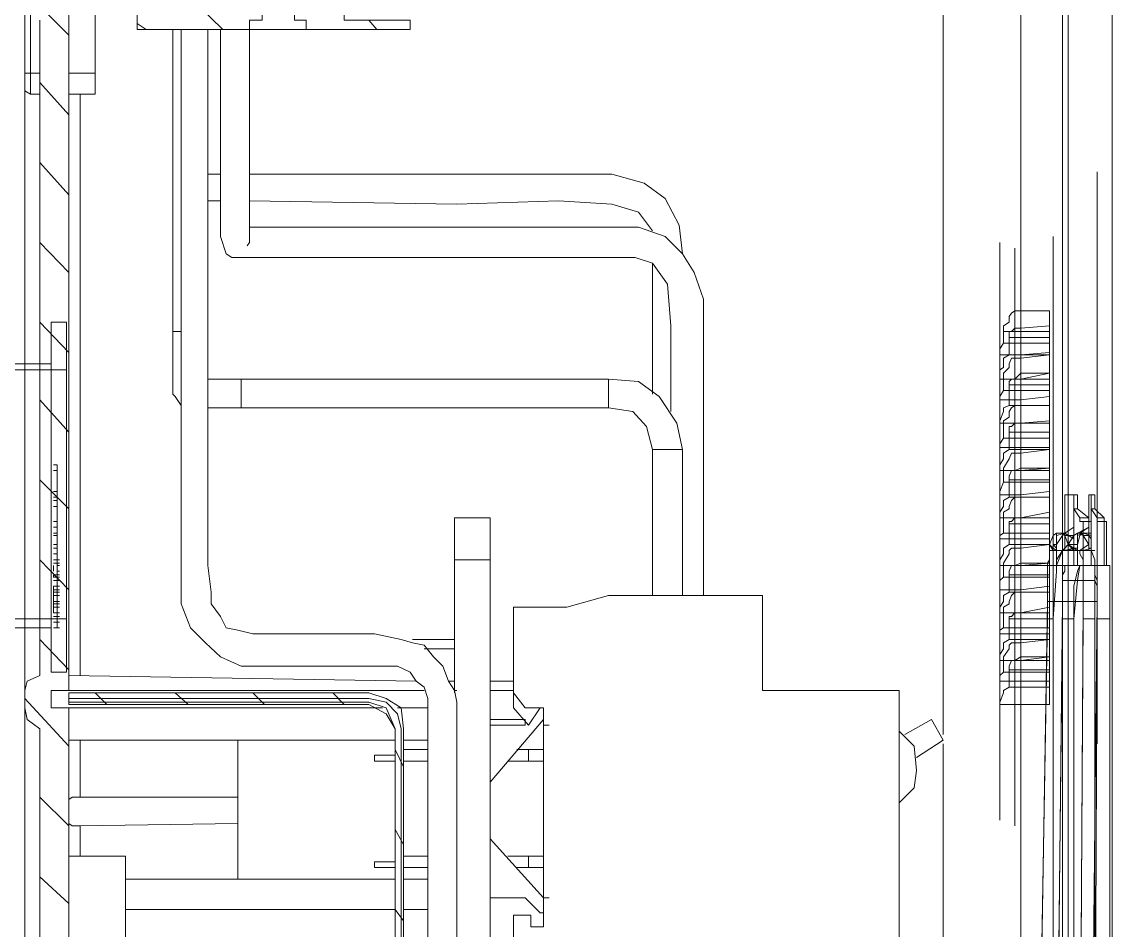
# Model space of a CAD drawing. Header units: millimetres. Extents: x 40 to 176, y -32 to 59.
# Drawn here: x 116.444 to 117.759, y 2.169 to 3.265 of the extents above; entities that cross this region are included whole.
import ezdxf

# ---------------------------------------------------------------- set-up
doc = ezdxf.new("R2010")
doc.units = ezdxf.units.MM
doc.layers.add('15 - Quadro de medição', color=6, linetype='Continuous')

msp = doc.modelspace()

# ---------------------------------------------------------------- linework, layer by layer
at = {"layer": '15 - Quadro de medição', "color": 7, "linetype": 'Continuous', "lineweight": 20, "true_color": 0x000007}
for points in [[(117.6489, 1.4033), (117.6489, 1.4075), (117.6489, 5.0936)], [(117.6489, 4.9441), (117.6489, 1.726), (117.6489, 1.726)], [(117.7174, 4.9148), (117.7132, 4.912), (117.7062, 4.8966), (117.7062, 1.4578), (117.7174, 1.4396), (117.7593, 1.4396)], [(117.7593, 1.8293), (117.7593, 4.8896), (117.7593, 4.8896)], [(117.7062, 4.8547), (117.6992, 4.8547), (117.6992, 1.5039), (117.7062, 1.5039)], [(117.5553, 4.7751), (117.5553, 2.4048), (117.5553, 2.4048)], [(116.5008, 1.7749), (116.5008, 2.4369), (116.4798, 2.4369), (116.4798, 2.4579), (116.5008, 2.4579), (116.5008, 4.6717)], [(116.5832, 4.6578), (116.5832, 3.2554), (116.7187, 3.2554), (116.7187, 3.2666), (116.7341, 3.2666), (116.7341, 3.363), (116.7732, 3.363), (116.7732, 3.2666), (116.7871, 3.2666), (116.7871, 3.2554), (116.9128, 3.2554), (116.9128, 3.2666), (116.8332, 3.2666), (116.8332, 3.4817), (116.9128, 3.4817), (116.9128, 3.4957), (116.8332, 3.4957), (116.8332, 3.5529)], [(117.6489, 2.916), (117.6489, 3.4202), (117.6838, 3.4202)], [(116.6866, 3.2554), (116.5832, 3.356), (116.5832, 3.356)], [(116.5008, 3.2024), (116.5329, 3.2024), (116.5329, 3.3029)], [(116.5008, 3.2484), (116.4617, 3.2876), (116.4617, 3.2876)], [(116.4659, 3.2666), (116.4659, 2.476), (116.4505, 2.4691), (116.4477, 2.4579), (116.4477, 2.4369), (116.4505, 2.423), (116.4659, 2.4118), (116.4659, 1.7609)], [(116.5944, 3.2554), (116.5832, 3.2624), (116.5832, 3.2624)], [(116.8723, 3.2554), (116.8626, 3.2666), (116.8626, 3.2666)], [(116.6363, 2.8015), (116.6293, 2.8127), (116.6265, 2.8155), (116.6265, 3.2554)], [(116.9338, 1.8224), (116.9338, 2.4481), (116.9296, 2.4621), (116.9198, 2.4691), (116.9128, 2.4802), (116.8975, 2.4872), (116.7089, 2.4872), (116.6838, 2.4984), (116.6656, 2.5152), (116.6475, 2.5333), (116.6363, 2.5626), (116.6363, 3.2554)], [(116.6684, 3.2554), (116.6684, 2.6087), (116.6726, 2.5766), (116.6726, 2.5626), (116.6838, 2.5473), (116.6908, 2.5333), (116.7047, 2.5305), (116.7229, 2.5263), (116.8695, 2.5263), (116.9017, 2.5193), (116.9156, 2.5152), (116.9296, 2.5124), (116.9408, 2.4984), (116.9519, 2.4872), (116.9589, 2.4691), (116.9659, 2.4579), (116.9687, 2.4439), (116.9687, 1.8182), (116.9659, 1.8182), (116.9589, 1.807), (116.9547, 1.807), (116.9547, 1.8042), (116.9268, 1.8042)], [(117.2271, 2.7945), (117.2271, 2.8979), (117.2229, 2.9481), (117.2048, 2.9733), (117.1838, 2.9803), (116.6977, 2.9803), (116.6908, 2.9845), (116.6838, 3.0054), (116.6838, 3.2554)], [(116.7187, 3.2554), (116.7187, 2.9984), (116.7159, 2.9942)], [(116.7187, 3.2554), (116.7871, 3.2554), (116.7871, 3.2554)], [(116.4477, 3.2024), (116.4477, 3.1842), (116.4477, 3.1842)], [(116.4547, 3.2024), (116.4659, 3.2024), (116.4659, 3.2024)], [(116.4547, 3.1772), (116.4547, 3.2024), (116.4547, 3.2024)], [(116.5329, 3.1772), (116.5329, 3.2024), (116.5329, 3.2024)], [(116.4477, 3.1842), (116.4477, 3.1814), (116.4547, 3.1772)], [(116.4477, 3.1842), (116.4477, 2.4579), (116.4477, 2.4579)], [(116.5008, 3.1521), (116.4659, 3.1912), (116.4659, 3.1912)], [(116.4659, 3.1772), (116.4547, 3.1772), (116.4547, 3.1772)], [(116.5329, 3.1772), (116.5008, 3.1772), (116.5008, 3.1772)], [(116.5148, 2.476), (116.5148, 3.1772), (116.5148, 3.1772)], [(116.5008, 3.0557), (116.4659, 3.0948), (116.4659, 3.0948)], [(116.6684, 3.0808), (116.6838, 3.0808), (116.6838, 3.0808)], [(116.7187, 3.0808), (117.1559, 3.0808), (117.195, 3.0697), (117.2201, 3.0515), (117.2369, 3.0194), (117.2411, 2.9845)], [(117.7411, 2.3936), (117.7411, 3.0836), (117.7411, 3.0836)], [(116.6838, 3.0487), (116.6684, 3.0487), (116.6684, 3.0487)], [(117.2048, 3.0124), (117.188, 3.0347), (117.1559, 3.0445), (117.0916, 3.0487), (116.9687, 3.0445), (116.7187, 3.0487)], [(116.7187, 3.0166), (117.188, 3.0166), (117.2201, 3.0054), (117.2411, 2.9845), (117.255, 2.9621), (117.2662, 2.93), (117.2662, 2.5724)], [(116.5008, 2.9621), (116.4659, 2.9984), (116.4659, 2.9984)], [(117.6238, 2.9984), (117.6238, 2.3014), (117.6238, 2.3014)], [(117.688, 2.3112), (117.688, 3.0054), (117.688, 3.0054)], [(117.6419, 2.9914), (117.6419, 2.2945), (117.6419, 2.2945)], [(117.2048, 2.8155), (117.2048, 2.9733), (117.2048, 2.9733)], [(117.6838, 2.8909), (117.628, 2.8909), (117.628, 2.8979), (117.635, 2.9021), (117.635, 2.909), (117.6378, 2.9132), (117.6419, 2.916), (117.6489, 2.916)], [(117.6838, 2.916), (117.6489, 2.916), (117.6489, 2.916)], [(117.6838, 2.916), (117.6838, 2.8657), (117.6838, 2.8657)], [(116.5008, 2.8657), (116.4659, 2.9021), (116.4659, 2.9021)], [(116.4798, 2.9021), (116.4798, 2.4802), (116.4798, 2.4802)], [(116.4798, 2.4802), (116.498, 2.4802), (116.498, 2.9021), (116.4798, 2.9021)], [(117.635, 2.8629), (117.635, 2.8839), (117.635, 2.8909), (117.6378, 2.8909), (117.6419, 2.8951), (117.6489, 2.8951), (117.6489, 2.8588)], [(117.6489, 2.8951), (117.6838, 2.8979), (117.6838, 2.8979)], [(116.6363, 2.8909), (116.6265, 2.8909), (116.6265, 2.8909)], [(117.628, 2.8909), (117.628, 2.8769), (117.628, 2.8769)], [(117.6838, 2.8839), (117.635, 2.8839), (117.635, 2.8839)], [(117.6838, 2.8769), (117.628, 2.8769), (117.6238, 2.8699), (117.6238, 2.8629), (117.6489, 2.8629)], [(117.6489, 2.8336), (117.6238, 2.8336), (117.6238, 2.8448), (117.628, 2.8476), (117.628, 2.8588), (117.635, 2.8629), (117.6489, 2.8629)], [(117.6838, 2.8629), (117.6489, 2.8588), (117.6378, 2.8588), (117.635, 2.8518), (117.635, 2.8476), (117.628, 2.8406), (117.628, 2.8336), (117.6838, 2.8336), (117.6838, 2.8406)], [(117.6489, 2.8629), (117.6838, 2.8657), (117.6838, 2.8657)], [(117.6838, 2.8629), (117.6489, 2.8629), (117.6489, 2.8629)], [(117.6838, 2.8657), (117.6838, 2.8406), (117.6838, 2.8406)], [(116.4798, 2.8518), (116.3611, 2.8518), (116.3611, 2.8518)], [(116.3611, 2.8448), (116.498, 2.8448), (116.498, 2.8448)], [(117.6838, 2.8406), (117.6489, 2.8406), (117.6419, 2.8336), (117.6378, 2.8336), (117.635, 2.8308), (117.635, 2.8266), (117.6838, 2.8266)], [(117.6838, 2.8406), (117.6489, 2.8336), (117.6489, 2.8336)], [(117.6489, 2.8406), (117.6489, 2.8015), (117.6489, 2.8015)], [(116.6684, 2.8336), (116.7089, 2.8336), (116.7089, 2.8336)], [(116.7089, 2.8336), (117.1517, 2.8336), (117.1517, 2.8336)], [(116.7089, 2.8336), (116.7089, 2.7987), (116.7089, 2.7987)], [(117.2411, 2.7484), (117.2341, 2.7805), (117.2131, 2.8127), (117.188, 2.8308), (117.1517, 2.8336)], [(117.1517, 2.8336), (117.1517, 2.7987), (117.1517, 2.7987)], [(117.628, 2.8336), (117.628, 2.8196), (117.6838, 2.8196), (117.6838, 2.8336)], [(117.628, 2.8196), (117.6238, 2.8127), (117.6238, 2.8085)], [(117.635, 2.8015), (117.635, 2.8266), (117.635, 2.8266)], [(117.6838, 2.8196), (117.6838, 2.8127), (117.6838, 2.8127)], [(116.5008, 2.7694), (116.4659, 2.8085), (116.4659, 2.8085)], [(117.6489, 2.8085), (117.6238, 2.8085), (117.6238, 2.8085)], [(117.6489, 2.8015), (117.635, 2.8015), (117.628, 2.7987), (117.628, 2.7945), (117.6238, 2.7833), (117.6238, 2.7805), (117.6489, 2.7805)], [(117.6838, 2.7805), (117.628, 2.7805), (117.628, 2.7833), (117.635, 2.7875), (117.635, 2.7945), (117.6378, 2.7987), (117.6419, 2.8015), (117.6838, 2.8015)], [(117.6838, 2.7805), (117.6838, 2.8127), (117.6489, 2.8085)], [(117.6838, 2.8015), (117.6489, 2.8015), (117.6489, 2.8015)], [(116.7089, 2.7987), (116.6684, 2.7987), (116.6684, 2.7987)], [(117.1517, 2.7987), (116.7089, 2.7987), (116.7089, 2.7987)], [(117.2048, 2.5724), (117.2048, 2.7484), (117.1978, 2.7763), (117.181, 2.7945), (117.1517, 2.7987)], [(117.6489, 2.7442), (117.6489, 2.7805), (117.6419, 2.7805), (117.6378, 2.7763), (117.635, 2.7763), (117.635, 2.7694), (117.635, 2.7484), (117.628, 2.7442), (117.628, 2.7372), (117.6238, 2.7303), (117.6238, 2.7233)], [(117.628, 2.7805), (117.628, 2.7624), (117.628, 2.7624)], [(117.6489, 2.7805), (117.6838, 2.7833), (117.6838, 2.7833)], [(117.6838, 2.7805), (117.6489, 2.7805), (117.6489, 2.7805)], [(117.6838, 2.7805), (117.6838, 2.7512), (117.6838, 2.7512)], [(117.6489, 2.7512), (117.6238, 2.7512), (117.6238, 2.7554), (117.628, 2.7624), (117.6838, 2.7624)], [(117.6838, 2.7694), (117.635, 2.7694), (117.635, 2.7694)], [(117.6489, 2.7512), (117.6838, 2.7512), (117.6838, 2.7512)], [(117.6838, 2.7512), (117.6838, 2.7261), (117.6838, 2.7261)], [(117.2411, 2.7484), (117.2048, 2.7484), (117.2048, 2.7484)], [(117.2411, 2.7484), (117.2411, 2.5724), (117.2411, 2.5724)], [(117.6838, 2.7484), (117.6489, 2.7442), (117.6378, 2.7442), (117.635, 2.7372), (117.628, 2.7261), (117.628, 2.7233), (117.6838, 2.7233), (117.6838, 2.7261)], [(117.6489, 2.7484), (117.635, 2.7484), (117.635, 2.7484)], [(117.6838, 2.7484), (117.6489, 2.7484), (117.6489, 2.7484)], [(116.4826, 2.7303), (116.4868, 2.7303), (116.4868, 2.7121), (116.4868, 2.5515), (116.4868, 2.5333), (116.4826, 2.5333)], [(117.6489, 2.7233), (117.6238, 2.7233), (117.6238, 2.7233)], [(117.628, 2.7233), (117.628, 2.7093), (117.6838, 2.7093)], [(117.6838, 2.7261), (117.6489, 2.7261), (117.6419, 2.7233), (117.6378, 2.7233), (117.635, 2.7163), (117.635, 2.7121)], [(117.6838, 2.7261), (117.6489, 2.7233), (117.6489, 2.7233)], [(117.6838, 2.6911), (117.6489, 2.6911), (117.6489, 2.7261)], [(117.6838, 2.6981), (117.6838, 2.7233), (117.6838, 2.7233)], [(116.5008, 2.6772), (116.4659, 2.7121), (116.4659, 2.7121)], [(117.628, 2.7093), (117.6238, 2.6981), (117.6238, 2.6939), (117.6489, 2.6939)], [(117.6838, 2.7121), (117.635, 2.7121), (117.635, 2.6911), (117.6489, 2.6911)], [(116.4826, 2.6981), (116.4868, 2.6981), (116.4868, 2.6981)], [(117.6489, 2.6939), (117.6838, 2.6981), (117.6838, 2.6981)], [(117.6838, 2.6981), (117.6838, 2.666), (117.6838, 2.666)], [(116.4868, 2.6911), (116.4826, 2.6911), (116.4826, 2.6911)], [(116.4826, 2.6911), (116.4868, 2.6911), (116.4868, 2.6911)], [(116.4868, 2.687), (116.4826, 2.687), (116.4826, 2.687)], [(116.4868, 2.687), (116.4826, 2.687), (116.4826, 2.687)], [(116.4868, 2.687), (116.4826, 2.687), (116.4826, 2.687)], [(117.6489, 2.666), (117.6238, 2.666), (117.6238, 2.673), (117.628, 2.68), (117.628, 2.687), (117.635, 2.6911)], [(117.6489, 2.6911), (117.6419, 2.6911), (117.6378, 2.687), (117.635, 2.68), (117.635, 2.6772), (117.628, 2.673), (117.628, 2.666), (117.6838, 2.666)], [(117.6838, 2.6911), (117.6489, 2.6911), (117.6489, 2.6911)], [(117.702, 2.6939), (117.702, 2.6269), (117.6992, 2.6269), (117.6922, 2.6157), (117.6922, 2.6017), (117.688, 2.5445), (117.688, 1.9006), (117.6922, 1.8405), (117.6922, 1.8252), (117.6992, 1.8182), (117.7341, 1.8182), (117.7383, 1.8252), (117.7383, 2.6157), (117.7341, 2.6269)], [(117.7202, 2.6618), (117.7202, 2.666), (117.7132, 2.6772), (117.7132, 2.6939), (117.702, 2.6939)], [(117.7062, 2.6939), (117.7132, 2.6939), (117.7132, 2.6939)], [(117.7313, 2.6548), (117.7313, 2.6269), (117.7132, 2.6269), (117.7132, 2.6939)], [(117.7132, 2.6548), (117.7132, 2.6939), (117.7174, 2.6939), (117.7174, 2.6772), (117.7313, 2.666), (117.7313, 2.6618)], [(117.7132, 2.6939), (117.7174, 2.6939), (117.7174, 2.6939)], [(117.7341, 2.6939), (117.7341, 2.6478), (117.7244, 2.6478), (117.7244, 2.645), (117.7313, 2.645), (117.7341, 2.6409)], [(117.7341, 2.6939), (117.7313, 2.6939), (117.7341, 2.6939), (117.7313, 2.6939)], [(117.7313, 2.6939), (117.7313, 2.6548), (117.7313, 2.6548)], [(117.7383, 2.6772), (117.7383, 2.6939), (117.7341, 2.6939), (117.7341, 2.6772)], [(117.7383, 2.6939), (117.7341, 2.6939), (117.7341, 2.6939)], [(117.7341, 2.645), (117.7341, 2.6939), (117.7341, 2.6939)], [(116.4868, 2.68), (116.4826, 2.68), (116.4826, 2.68)], [(117.6489, 2.666), (117.6838, 2.673), (117.6838, 2.673)], [(117.7132, 2.6772), (117.7174, 2.6772), (117.7174, 2.6772)], [(117.7495, 2.666), (117.7383, 2.6772), (117.7341, 2.6772), (117.7411, 2.666)], [(116.4868, 2.6618), (116.4826, 2.6618), (116.4826, 2.6618)], [(117.0092, 2.6157), (117.0092, 2.666), (116.9659, 2.666), (116.9659, 2.6157)], [(117.6489, 2.6297), (117.6489, 2.666), (117.6419, 2.666), (117.6378, 2.6618), (117.635, 2.6618), (117.635, 2.6339), (117.628, 2.6297), (117.628, 2.6227), (117.6238, 2.6157), (117.6238, 2.6087)], [(117.628, 2.666), (117.628, 2.6478), (117.628, 2.6478)], [(117.6838, 2.659), (117.635, 2.659), (117.635, 2.659)], [(117.6838, 2.666), (117.6489, 2.666), (117.6489, 2.666)], [(117.6838, 2.666), (117.6838, 2.6409), (117.6838, 2.6409)], [(117.7202, 2.666), (117.7313, 2.666), (117.7313, 2.666)], [(117.7202, 2.6087), (117.7244, 2.6087), (117.7244, 2.6618), (117.7341, 2.6618), (117.7341, 2.6087)], [(117.7244, 2.6618), (117.7313, 2.6618), (117.7313, 2.6618)], [(117.7313, 2.6618), (117.7341, 2.6618), (117.7341, 2.6087)], [(117.7495, 2.6618), (117.7411, 2.6618), (117.7411, 2.6618)], [(117.7495, 2.6618), (117.7523, 2.6618), (117.7523, 2.6618)], [(117.7523, 2.6087), (117.7523, 2.6618), (117.7495, 2.6618)], [(117.7523, 2.6618), (117.7495, 2.6618), (117.7495, 2.6618)], [(117.7495, 2.6087), (117.7495, 2.6618), (117.7495, 2.6618)], [(117.7523, 2.6618), (117.7523, 2.6087), (117.7523, 2.6087)], [(116.4868, 2.6548), (116.4826, 2.6548), (116.4826, 2.6548)], [(116.4868, 2.6478), (116.4826, 2.6478), (116.4826, 2.6478)], [(116.4868, 2.645), (116.4826, 2.645), (116.4826, 2.645)], [(116.4868, 2.645), (116.4826, 2.645), (116.4826, 2.645)], [(116.4868, 2.645), (116.4826, 2.645), (116.4826, 2.645)], [(116.4868, 2.645), (116.4826, 2.645), (116.4826, 2.645)], [(116.4826, 2.645), (116.4868, 2.645), (116.4868, 2.645)], [(117.6489, 2.6409), (117.6238, 2.6409), (117.6238, 2.645), (117.628, 2.6478), (117.6838, 2.6478)], [(117.6922, 2.6269), (117.688, 2.6269), (117.6838, 2.6339), (117.688, 2.6269), (117.6992, 2.6269), (117.702, 2.6297), (117.7062, 2.6339), (117.702, 2.645), (117.6992, 2.6478)], [(117.688, 2.6339), (117.6922, 2.6297), (117.6922, 2.6269), (117.7062, 2.6269), (117.7132, 2.6297), (117.7132, 2.645), (117.702, 2.645), (117.702, 2.6478)], [(117.702, 2.6478), (117.6922, 2.645), (117.6922, 2.6339)], [(117.702, 2.6478), (117.6922, 2.6478), (117.6922, 2.6478)], [(117.6992, 2.645), (117.6922, 2.6339), (117.6922, 2.6339)], [(117.6992, 2.645), (117.702, 2.6478), (117.702, 2.6269), (117.7132, 2.6269)], [(117.7132, 2.6409), (117.702, 2.6478), (117.702, 2.6478)], [(117.7062, 2.6087), (117.7062, 2.6339), (117.7132, 2.6269), (117.7202, 2.6269), (117.7244, 2.6297), (117.7313, 2.6339), (117.7244, 2.645), (117.7202, 2.6478), (117.7313, 2.6548)], [(117.7174, 2.6478), (117.7132, 2.645), (117.7062, 2.6339), (117.7132, 2.6297), (117.7174, 2.6269), (117.7132, 2.6269), (117.7062, 2.6339)], [(117.7202, 2.6478), (117.7174, 2.6478), (117.7313, 2.6548)], [(117.7174, 2.6478), (117.7174, 2.6269), (117.7174, 2.6269)], [(117.7244, 2.6478), (117.7174, 2.6478), (117.7174, 2.6478)], [(117.7244, 2.6269), (117.7244, 2.6478), (117.7244, 2.6478)], [(117.7244, 2.6478), (117.7341, 2.6478), (117.7341, 2.6478)], [(117.7341, 2.645), (117.7244, 2.6478), (117.7244, 2.6478)], [(117.7341, 2.6297), (117.7341, 2.645), (117.7341, 2.645)], [(116.4868, 2.6339), (116.4826, 2.6339), (116.4826, 2.6339)], [(116.4868, 2.6339), (116.4826, 2.6339), (116.4826, 2.6339)], [(116.4868, 2.6339), (116.4826, 2.6339), (116.4826, 2.6339)], [(117.6489, 2.6339), (117.635, 2.6339), (117.635, 2.6339)], [(117.6489, 2.6409), (117.6838, 2.6409), (117.6838, 2.6409)], [(117.6838, 2.6339), (117.6489, 2.6339), (117.6489, 2.6339)], [(117.6838, 2.6339), (117.6489, 2.6297), (117.6489, 2.6297)], [(117.6838, 2.6409), (117.6838, 2.6115), (117.6838, 2.6115)], [(117.688, 2.6087), (117.688, 2.6339), (117.6922, 2.6339), (117.6922, 2.6087)], [(117.7062, 2.6339), (117.7132, 2.6339), (117.7132, 2.6339)], [(117.7062, 2.6087), (117.7062, 2.6339), (117.7062, 2.6339)], [(117.7132, 2.6087), (117.7132, 2.6339), (117.7132, 2.6297), (117.7174, 2.6297), (117.7174, 2.6269), (117.7313, 2.6269), (117.7313, 2.6297), (117.7341, 2.6297)], [(117.7132, 2.6339), (117.7174, 2.6339), (117.7174, 2.6339)], [(117.7174, 2.6339), (117.7174, 2.6087), (117.7174, 2.6269)], [(116.4868, 2.6297), (116.4826, 2.6297), (116.4826, 2.6297)], [(116.4826, 2.6297), (116.4868, 2.6297), (116.4868, 2.6297)], [(116.4868, 2.6227), (116.4826, 2.6227), (116.4826, 2.6227)], [(116.4868, 2.6227), (116.4868, 2.6157), (116.4868, 2.6157)], [(117.6838, 2.6115), (117.6838, 2.6087), (117.628, 2.6087), (117.628, 2.6115), (117.635, 2.6227), (117.635, 2.6269), (117.6378, 2.6297), (117.6489, 2.6297)], [(117.6838, 2.6269), (117.6838, 2.6157), (117.6811, 2.6115), (117.6811, 2.5445), (117.6699, 1.9006), (117.6699, 1.8545), (117.6741, 1.8405), (117.6741, 1.8224), (117.6811, 1.8182)], [(117.6811, 2.5445), (117.6811, 2.6115), (117.6838, 2.6157), (117.6838, 2.6269), (117.6992, 2.6269), (117.6922, 2.6157), (117.6922, 2.6017), (117.688, 2.5445)], [(117.688, 2.6269), (117.688, 2.6087), (117.6838, 2.6087)], [(117.6992, 2.6269), (117.6922, 2.6087), (117.7132, 2.6087), (117.7132, 2.6269)], [(117.6992, 2.6269), (117.702, 2.6269), (117.702, 2.6269)], [(117.702, 2.6269), (117.7132, 2.6297), (117.7132, 2.6297)], [(117.7174, 2.6269), (117.7244, 2.6269), (117.7244, 2.6269)], [(117.7202, 2.6269), (117.7202, 2.6227), (117.7244, 2.6157), (117.7244, 2.5445), (117.7383, 2.5445), (117.7383, 2.6157), (117.7341, 2.6269)], [(117.7244, 2.5445), (117.7244, 2.6157), (117.7202, 2.6227), (117.7202, 2.6269)], [(117.7244, 2.6269), (117.7341, 2.6297), (117.7341, 2.6297)], [(117.7313, 2.6269), (117.7341, 2.6269), (117.7341, 2.6297)], [(117.7341, 2.6269), (117.7383, 2.6269), (117.7383, 2.6269)], [(116.5008, 2.5794), (116.4659, 2.6157), (116.4659, 2.6157)], [(116.4868, 2.6157), (116.4826, 2.6157), (116.4826, 2.6157)], [(116.4868, 2.6157), (116.4826, 2.6157), (116.4826, 2.6157)], [(116.4868, 2.6115), (116.4826, 2.6115), (116.4826, 2.6115)], [(116.4826, 2.6115), (116.4868, 2.6115), (116.4868, 2.6115)], [(116.4826, 2.6017), (116.4826, 2.6087), (116.4826, 2.6087)], [(116.4868, 2.6157), (116.4896, 2.6157), (116.4896, 2.6157)], [(116.4868, 2.6157), (116.4896, 2.6157), (116.4896, 2.6157)], [(116.4868, 2.6157), (116.4896, 2.6157), (116.4896, 2.6157)], [(116.4868, 2.6157), (116.4896, 2.6157), (116.4896, 2.6157)], [(116.4868, 2.6157), (116.4896, 2.6157), (116.4896, 2.6157)], [(116.4868, 2.6115), (116.4896, 2.6115), (116.4896, 2.6115)], [(116.4868, 2.6115), (116.4896, 2.6115), (116.4896, 2.6115)], [(116.4868, 2.6115), (116.4896, 2.6115), (116.4896, 2.6115)], [(116.4868, 2.6087), (116.4896, 2.6087), (116.4896, 2.6087)], [(116.4868, 2.6087), (116.4896, 2.6087), (116.4896, 2.6087)], [(116.4868, 2.6087), (116.4896, 2.6087), (116.4896, 2.6087)], [(116.9687, 2.0081), (117.0092, 2.0081), (117.0092, 2.6157), (116.9659, 2.6157), (116.9659, 2.4551)], [(117.6238, 2.5515), (117.6238, 2.5584), (117.628, 2.5654), (117.628, 2.5724), (117.635, 2.5766), (117.635, 2.6017), (117.6378, 2.6087), (117.6419, 2.6087), (117.6489, 2.6115), (117.6489, 2.5766), (117.6419, 2.5766), (117.6378, 2.5724), (117.635, 2.5654), (117.635, 2.5626), (117.628, 2.5584), (117.628, 2.5515), (117.628, 2.5333), (117.6238, 2.5305), (117.6238, 2.5263)], [(117.6489, 2.6087), (117.6238, 2.6087), (117.6238, 2.6087)], [(117.628, 2.6087), (117.628, 2.5948), (117.6838, 2.5948), (117.6838, 2.6087)], [(117.6838, 2.6115), (117.6489, 2.6087), (117.6489, 2.6087)], [(117.6489, 2.6115), (117.6838, 2.6115), (117.6838, 2.6115)], [(117.6838, 2.6087), (117.6811, 2.6087), (117.6811, 2.5654)], [(117.6811, 2.5654), (117.7244, 2.5654), (117.7244, 2.6087), (117.7202, 2.6087)], [(117.688, 2.6087), (117.6922, 2.6087), (117.6992, 2.6087)], [(117.688, 2.6087), (117.7062, 2.6087), (117.7062, 2.6087)], [(117.688, 2.6087), (117.6922, 2.6087), (117.6992, 2.6087)], [(117.688, 2.6087), (117.6922, 2.6087), (117.6922, 2.6087)], [(117.688, 2.6087), (117.6922, 2.6087), (117.6922, 2.6087)], [(117.702, 2.6087), (117.702, 2.6017), (117.6992, 2.5976), (117.6992, 2.5445), (117.6922, 1.9006), (117.6922, 1.8363)], [(117.6922, 2.6087), (117.6992, 2.6087), (117.6992, 2.6087)], [(117.7132, 2.6087), (117.6922, 2.6087), (117.6922, 2.6087)], [(117.702, 2.6087), (117.702, 2.6017), (117.6992, 2.5976), (117.6992, 2.5445)], [(117.702, 2.6087), (117.7202, 2.6087), (117.7202, 2.6087)], [(117.7062, 2.6087), (117.7132, 2.6087), (117.7132, 2.6087)], [(117.7132, 2.5445), (117.7174, 2.5906), (117.7202, 2.6087)], [(117.7132, 2.6087), (117.7174, 2.6087), (117.7202, 2.6087)], [(117.7132, 2.6087), (117.7313, 2.6087), (117.7313, 2.6087)], [(117.7132, 2.6087), (117.7174, 2.6087), (117.7174, 2.6087)], [(117.7132, 2.6087), (117.7174, 2.6087), (117.7202, 2.6087)], [(117.7132, 2.6087), (117.7174, 2.6087), (117.7174, 2.6087)], [(117.7174, 2.6087), (117.7341, 2.6087), (117.7341, 2.6087)], [(117.7174, 2.6087), (117.7202, 2.6087), (117.7202, 2.6087)], [(117.7174, 2.6017), (117.7202, 2.6087), (117.7202, 2.6087)], [(117.7565, 2.6087), (117.7565, 1.8363), (117.7202, 1.8363)], [(117.7495, 2.6087), (117.7244, 2.6087), (117.7244, 2.6087)], [(117.7313, 1.8363), (117.7341, 1.8363), (117.7341, 1.8726), (117.7383, 1.8866), (117.7383, 1.9006), (117.7411, 2.5445), (117.7411, 2.5906), (117.7383, 2.5976), (117.7383, 2.6087)], [(117.7313, 2.6087), (117.7341, 2.6087), (117.7341, 2.6087)], [(117.7411, 2.5445), (117.7411, 2.5906), (117.7383, 2.5976), (117.7383, 2.6087)], [(117.7565, 2.6087), (117.7495, 2.6087), (117.7495, 2.6087)], [(117.7565, 2.6087), (117.7565, 2.5445), (117.7565, 2.5445)], [(116.4826, 2.5948), (116.4826, 2.5976), (116.4826, 2.5976)], [(116.4868, 2.5976), (116.4826, 2.5976), (116.4826, 2.5976)], [(116.4868, 2.5976), (116.4826, 2.5976), (116.4826, 2.5976)], [(116.4868, 2.5948), (116.4826, 2.5948), (116.4826, 2.5948)], [(116.4868, 2.5948), (116.4826, 2.5948), (116.4826, 2.5948)], [(116.4868, 2.5948), (116.4826, 2.5948), (116.4826, 2.5948)], [(116.4868, 2.6017), (116.4896, 2.6017), (116.4896, 2.6017)], [(116.4868, 2.6017), (116.4896, 2.6017), (116.4896, 2.6017)], [(116.4868, 2.6017), (116.4896, 2.6017), (116.4896, 2.6017)], [(116.4868, 2.6017), (116.4896, 2.6017), (116.4896, 2.6017)], [(116.4868, 2.6017), (116.4896, 2.6017), (116.4896, 2.6017)], [(116.4868, 2.6017), (116.4896, 2.6017), (116.4896, 2.6017)], [(116.4868, 2.6017), (116.4896, 2.6017), (116.4896, 2.6017)], [(116.4868, 2.6017), (116.4896, 2.6017), (116.4896, 2.6017)], [(116.4868, 2.5976), (116.4896, 2.5976), (116.4896, 2.5976)], [(116.4868, 2.5976), (116.4896, 2.5976), (116.4896, 2.5976)], [(116.4868, 2.5976), (116.4896, 2.5976), (116.4896, 2.5976)], [(116.4868, 2.5976), (116.4896, 2.5976), (116.4896, 2.5976)], [(116.4868, 2.5976), (116.4896, 2.5976), (116.4896, 2.5976)], [(116.4868, 2.5976), (116.4896, 2.5976), (116.4896, 2.5976)], [(116.4868, 2.5948), (116.4896, 2.5948), (116.4896, 2.5948)], [(116.4868, 2.5948), (116.4896, 2.5948), (116.4896, 2.5948)], [(116.4868, 2.5906), (116.4868, 2.5948), (116.4868, 2.5948)], [(116.4868, 2.5948), (116.4896, 2.5948), (116.4896, 2.5948)], [(116.4868, 2.5948), (116.4896, 2.5948), (116.4896, 2.5948)], [(116.4868, 2.5948), (116.4896, 2.5948), (116.4896, 2.5948)], [(116.4868, 2.5948), (116.4896, 2.5948), (116.4896, 2.5948)], [(117.628, 2.5948), (117.6238, 2.5906), (117.6238, 2.5794)], [(117.6838, 2.5976), (117.635, 2.5976), (117.635, 2.5976)], [(117.6838, 2.5948), (117.6838, 2.5836), (117.6838, 2.5836)], [(117.7174, 1.8475), (117.7132, 1.9006), (117.7132, 2.5836), (117.7174, 2.6017)], [(116.4868, 2.5906), (116.4826, 2.5906), (116.4826, 2.5906)], [(116.4868, 2.5906), (116.4826, 2.5906), (116.4826, 2.5906)], [(116.4868, 2.5906), (116.4826, 2.5906), (116.4826, 2.5906)], [(116.4868, 2.5906), (116.4826, 2.5906), (116.4826, 2.5906)], [(116.4868, 2.5836), (116.4826, 2.5836), (116.4826, 2.5836)], [(116.4868, 2.5836), (116.4826, 2.5836), (116.4826, 2.5836)], [(116.4868, 2.5836), (116.4826, 2.5836), (116.4826, 2.5836)], [(116.4868, 2.5836), (116.4826, 2.5836), (116.4826, 2.5836)], [(116.4826, 2.5766), (116.4868, 2.5766), (116.4868, 2.5836)], [(116.4868, 2.5836), (116.4826, 2.5836), (116.4826, 2.5836)], [(116.4826, 2.5515), (116.4826, 2.5836), (116.4826, 2.5836)], [(116.4868, 2.5794), (116.4826, 2.5794), (116.4826, 2.5794)], [(116.4868, 2.5906), (116.4896, 2.5906), (116.4896, 2.5906)], [(116.4868, 2.5906), (116.4896, 2.5906), (116.4896, 2.5906)], [(116.4868, 2.5906), (116.4896, 2.5906), (116.4896, 2.5906)], [(116.4868, 2.5906), (116.4896, 2.5906), (116.4896, 2.5906)], [(116.4868, 2.5836), (116.4896, 2.5836), (116.4896, 2.5836)], [(116.4868, 2.5836), (116.4896, 2.5836), (116.4896, 2.5836)], [(116.4868, 2.5836), (116.4896, 2.5836), (116.4896, 2.5836)], [(116.4868, 2.5794), (116.4896, 2.5794), (116.4896, 2.5794)], [(116.4868, 2.5794), (116.4896, 2.5794), (116.4896, 2.5794)], [(116.4868, 2.5794), (116.4896, 2.5794), (116.4896, 2.5794)], [(116.4868, 2.5794), (116.4896, 2.5794), (116.4896, 2.5794)], [(117.6489, 2.5794), (117.6238, 2.5794), (117.6238, 2.5794)], [(117.6489, 2.5794), (117.6838, 2.5836), (117.6838, 2.5836)], [(117.6838, 2.5836), (117.6838, 2.5515), (117.6838, 2.5515)], [(117.7174, 2.5906), (117.6992, 2.5906), (117.6992, 2.5654), (117.6922, 1.8726), (117.6922, 1.8475), (117.7174, 1.8475)], [(117.7174, 1.8475), (117.7341, 1.8475), (117.7341, 1.8726), (117.7411, 2.5654), (117.7411, 2.5836), (117.7383, 2.5906), (117.7174, 2.5906)], [(116.4868, 2.5766), (116.4826, 2.5766), (116.4826, 2.5766)], [(116.4868, 2.5724), (116.4826, 2.5724), (116.4826, 2.5724)], [(116.4868, 2.5724), (116.4826, 2.5724), (116.4868, 2.5724), (116.4868, 2.5654)], [(116.4868, 2.5654), (116.4826, 2.5654), (116.4826, 2.5654)], [(116.4868, 2.5654), (116.4826, 2.5654), (116.4826, 2.5654)], [(116.4868, 2.5654), (116.4826, 2.5654), (116.4826, 2.5654)], [(116.4868, 2.5654), (116.4826, 2.5654), (116.4826, 2.5654)], [(116.4896, 2.5766), (116.4868, 2.5766), (116.4868, 2.5724), (116.4896, 2.5724)], [(116.4868, 2.5766), (116.4896, 2.5766), (116.4896, 2.5766)], [(116.4868, 2.5766), (116.4896, 2.5766), (116.4896, 2.5766)], [(116.4868, 2.5766), (116.4896, 2.5766), (116.4896, 2.5766)], [(116.4868, 2.5654), (116.4896, 2.5654), (116.4896, 2.5654)], [(116.4868, 2.5626), (116.4868, 2.5654), (116.4896, 2.5654)], [(116.4868, 2.5654), (116.4896, 2.5654), (116.4896, 2.5654)], [(117.6489, 2.5766), (117.635, 2.5766), (117.635, 2.5766)], [(117.6838, 2.5766), (117.6489, 2.5766), (117.6489, 2.5766)], [(117.6489, 2.5766), (117.6838, 2.5766), (117.6838, 2.5766)], [(117.6838, 2.5766), (117.6489, 2.5766), (117.6489, 2.5766)], [(117.6811, 2.5654), (117.6699, 1.8726), (117.6699, 1.8685), (117.6741, 1.8573), (117.6741, 1.8363)], [(117.7244, 2.5654), (117.6811, 2.5654), (117.6811, 2.5654)], [(117.7132, 2.5654), (117.7411, 2.5654), (117.7411, 2.5654)], [(117.7132, 2.5654), (117.7411, 2.5654), (117.7411, 2.5654)], [(117.7174, 1.8293), (117.7174, 1.8433), (117.7202, 1.8475), (117.7202, 1.8726), (117.7244, 2.5654)], [(116.4868, 2.5626), (116.4826, 2.5626), (116.4826, 2.5626)], [(116.4868, 2.5584), (116.4826, 2.5584), (116.4826, 2.5584)], [(116.4868, 2.5584), (116.4826, 2.5584), (116.4826, 2.5584)], [(116.4868, 2.5515), (116.4826, 2.5515), (116.4826, 2.5515)], [(116.4868, 2.5515), (116.4826, 2.5515), (116.4826, 2.5515)], [(116.4868, 2.5515), (116.4826, 2.5515), (116.4826, 2.5515)], [(116.4868, 2.5515), (116.4826, 2.5515), (116.4826, 2.5515)], [(116.4868, 2.5515), (116.4826, 2.5515), (116.4826, 2.5515)], [(116.4868, 2.5515), (116.4826, 2.5515), (116.4826, 2.5515)], [(116.4826, 2.5515), (116.4868, 2.5515), (116.4868, 2.5515)], [(116.4868, 2.5626), (116.4896, 2.5626), (116.4896, 2.5626)], [(116.4868, 2.5626), (116.4896, 2.5626), (116.4896, 2.5626)], [(116.4868, 2.5626), (116.4868, 2.5584), (116.4868, 2.5584)], [(116.4868, 2.5626), (116.4896, 2.5626), (116.4896, 2.5626)], [(116.4868, 2.5626), (116.4896, 2.5626), (116.4896, 2.5626)], [(116.4868, 2.5626), (116.4896, 2.5626), (116.4896, 2.5626)], [(116.4868, 2.5584), (116.4896, 2.5584), (116.4896, 2.5584)], [(116.4868, 2.5584), (116.4896, 2.5584), (116.4896, 2.5584)], [(116.4868, 2.5584), (116.4896, 2.5584), (116.4896, 2.5584)], [(116.4868, 2.5584), (116.4896, 2.5584), (116.4896, 2.5584)], [(116.4868, 2.5584), (116.4896, 2.5584), (116.4896, 2.5584)], [(116.4868, 2.5584), (116.4896, 2.5584), (116.4896, 2.5584)], [(116.4868, 2.5584), (116.4896, 2.5584), (116.4896, 2.5584)], [(116.4868, 2.5584), (116.4896, 2.5584), (116.4896, 2.5584)], [(116.4868, 2.5515), (116.4896, 2.5515), (116.4896, 2.5515)], [(116.4868, 2.5515), (116.4896, 2.5515), (116.4896, 2.5515)], [(116.4868, 2.5515), (116.4896, 2.5515), (116.4896, 2.5515)], [(116.4868, 2.5515), (116.4896, 2.5515), (116.4896, 2.5515)], [(116.4868, 2.5515), (116.4896, 2.5515), (116.4896, 2.5515)], [(116.4868, 2.5515), (116.4896, 2.5515), (116.4896, 2.5515)], [(116.4868, 2.5515), (116.4896, 2.5515), (116.4896, 2.5515)], [(116.4868, 2.5515), (116.4896, 2.5515), (116.4896, 2.5515)], [(116.4868, 2.5515), (116.4896, 2.5515), (116.4896, 2.5515)], [(116.4868, 2.5515), (116.4896, 2.5515), (116.4896, 2.5515)], [(116.4868, 2.5515), (116.4896, 2.5515), (116.4896, 2.5515)], [(116.4868, 2.5515), (116.4896, 2.5515), (116.4896, 2.5515)], [(116.4868, 2.5515), (116.4896, 2.5515), (116.4896, 2.5515)], [(117.6489, 2.5515), (117.6238, 2.5515), (117.6238, 2.5515)], [(117.6838, 2.5515), (117.628, 2.5515), (117.628, 2.5515)], [(117.6489, 2.5152), (117.6489, 2.5515), (117.6419, 2.5515), (117.6378, 2.5473), (117.635, 2.5473), (117.635, 2.5193)], [(117.6489, 2.5515), (117.6838, 2.5584), (117.6838, 2.5584)], [(117.6838, 2.5515), (117.6489, 2.5515), (117.6489, 2.5515)], [(117.6838, 2.5263), (117.6838, 2.5515), (117.6838, 2.5515)], [(116.3611, 2.5445), (116.498, 2.5445), (116.498, 2.5445)], [(116.4868, 2.5473), (116.4826, 2.5473), (116.4868, 2.5473), (116.4826, 2.5473)], [(116.4868, 2.5473), (116.4826, 2.5473), (116.4826, 2.5473)], [(116.4826, 2.5403), (116.4868, 2.5403), (116.4868, 2.5403)], [(116.4868, 2.5473), (116.4896, 2.5473), (116.4896, 2.5473)], [(116.4896, 2.5473), (116.4868, 2.5473), (116.4868, 2.5445)], [(116.4868, 2.5473), (116.4896, 2.5473), (116.4896, 2.5473)], [(116.4868, 2.5473), (116.4896, 2.5473), (116.4896, 2.5473)], [(116.4868, 2.5473), (116.4896, 2.5473), (116.4896, 2.5473)], [(116.4868, 2.5473), (116.4896, 2.5473), (116.4896, 2.5473)], [(116.4868, 2.5473), (116.4896, 2.5473), (116.4896, 2.5473)], [(116.4868, 2.5473), (116.4896, 2.5473), (116.4896, 2.5473)], [(116.4868, 2.5473), (116.4896, 2.5473), (116.4896, 2.5473)], [(116.4868, 2.5473), (116.4896, 2.5473), (116.4896, 2.5473)], [(116.4868, 2.5473), (116.4896, 2.5473), (116.4896, 2.5473)], [(116.4868, 2.5473), (116.4896, 2.5473), (116.4896, 2.5473)], [(116.4868, 2.5473), (116.4896, 2.5473), (116.4896, 2.5473)], [(116.4868, 2.5445), (116.4896, 2.5445), (116.4896, 2.5445)], [(116.4868, 2.5445), (116.4896, 2.5445), (116.4896, 2.5445)], [(116.4868, 2.5445), (116.4896, 2.5445), (116.4896, 2.5445)], [(116.4868, 2.5445), (116.4896, 2.5445), (116.4896, 2.5445)], [(116.4868, 2.5445), (116.4896, 2.5445), (116.4896, 2.5445)], [(116.4868, 2.5445), (116.4896, 2.5445), (116.4896, 2.5445)], [(116.4868, 2.5445), (116.4896, 2.5445), (116.4896, 2.5445)], [(116.4868, 2.5445), (116.4896, 2.5445), (116.4896, 2.5445)], [(116.4868, 2.5445), (116.4896, 2.5445), (116.4896, 2.5445)], [(116.4868, 2.5403), (116.4896, 2.5403), (116.4896, 2.5403)], [(116.4868, 2.5333), (116.4868, 2.5403), (116.4868, 2.5403)], [(116.4868, 2.5403), (116.4896, 2.5403), (116.4896, 2.5403)], [(116.4868, 2.5403), (116.4896, 2.5403), (116.4896, 2.5403)], [(116.4868, 2.5403), (116.4896, 2.5403), (116.4896, 2.5403)], [(116.4868, 2.5403), (116.4896, 2.5403), (116.4896, 2.5403)], [(117.6838, 2.5445), (117.635, 2.5445), (117.635, 2.5445)], [(117.6811, 2.5445), (117.688, 2.5445), (117.688, 1.9006)], [(117.6992, 2.5445), (117.7132, 2.5445), (117.7132, 2.5445)], [(117.7132, 1.9006), (117.7132, 2.5445), (117.7132, 2.5445)], [(117.7244, 2.5445), (117.7202, 1.9006), (117.7383, 1.9006), (117.7383, 2.5445)], [(117.7411, 2.5445), (117.7565, 2.5445), (117.7565, 1.9006)], [(116.4798, 2.5333), (116.3611, 2.5333), (116.3611, 2.5333)], [(116.4826, 2.5333), (116.4868, 2.5333), (116.4868, 2.5333)], [(116.4868, 2.5333), (116.4896, 2.5333), (116.4896, 2.5333)], [(116.4868, 2.5333), (116.4896, 2.5333), (116.4896, 2.5333)], [(117.6489, 2.5263), (117.6238, 2.5263), (117.6238, 2.5263)], [(117.6838, 2.5333), (117.628, 2.5333), (117.628, 2.5333)], [(117.6489, 2.5263), (117.6838, 2.5263), (117.6838, 2.5263)], [(117.6838, 2.5263), (117.6838, 2.4984), (117.6838, 2.4984)], [(116.5008, 2.483), (116.4659, 2.5193), (116.4659, 2.5193)], [(116.9156, 2.5193), (116.9198, 2.5193), (116.9198, 2.5193)], [(116.9156, 2.5193), (116.9659, 2.5193), (116.9659, 2.5193)], [(117.6489, 2.5193), (117.635, 2.5193), (117.628, 2.5152), (117.628, 2.5082), (117.6238, 2.5012), (117.6238, 2.4942)], [(117.6838, 2.5193), (117.6489, 2.5152), (117.6378, 2.5152), (117.635, 2.5124), (117.635, 2.5082), (117.628, 2.4984), (117.628, 2.4942), (117.6838, 2.4942)], [(117.6838, 2.5193), (117.6489, 2.5193), (117.6489, 2.5193)], [(117.6489, 2.5152), (117.6838, 2.5193), (117.6838, 2.5193)], [(116.9296, 2.5082), (116.9659, 2.5082), (116.9659, 2.5082)], [(117.6489, 2.4942), (117.6238, 2.4942), (117.6238, 2.4942)], [(117.635, 2.4621), (117.635, 2.483), (117.635, 2.4872), (117.6378, 2.4942), (117.6419, 2.4942), (117.6489, 2.4984), (117.6489, 1.9942), (117.6419, 1.9942), (117.6378, 1.99), (117.635, 1.983), (117.635, 1.9788), (117.628, 1.976), (117.628, 1.9718)], [(117.628, 2.4942), (117.628, 2.4802), (117.628, 2.4802)], [(117.6838, 2.4984), (117.6489, 2.4942), (117.6489, 2.4942)], [(117.6489, 2.4984), (117.6838, 2.4984), (117.6838, 2.4984)], [(117.6838, 2.4691), (117.6838, 2.4984), (117.6838, 2.4984)], [(116.9198, 2.4691), (116.5008, 2.476), (116.5008, 2.476)], [(117.6838, 2.4802), (117.628, 2.4802), (117.6238, 2.476), (117.6238, 2.4691)], [(117.6838, 2.483), (117.635, 2.483), (117.635, 2.483)], [(116.9659, 2.4691), (116.9589, 2.4691), (116.9589, 2.4691)], [(117.0371, 2.4691), (117.0092, 2.4691), (117.0092, 2.4691)], [(117.6489, 2.4691), (117.6238, 2.4691), (117.6238, 2.4691)], [(117.6489, 2.4411), (117.6238, 2.4411), (117.6238, 2.4439), (117.628, 2.4551), (117.628, 2.4579), (117.635, 2.4621), (117.6489, 2.4621)], [(117.6489, 2.4691), (117.6838, 2.4691), (117.6838, 2.4691)], [(117.6838, 2.4621), (117.6489, 2.4621), (117.6489, 2.4621)], [(117.6838, 2.4691), (117.6838, 2.4411), (117.6838, 2.4411)], [(116.5008, 2.3908), (116.4477, 2.4481), (116.4477, 2.4481)], [(116.9296, 2.4579), (116.5008, 2.4579), (116.5008, 2.4579)], [(116.5008, 2.4551), (116.8626, 2.4551), (116.8626, 2.4551)], [(116.5008, 2.4551), (116.5008, 2.4411), (116.8626, 2.4411)], [(116.5008, 2.4481), (116.8626, 2.4481), (116.8626, 2.4481)], [(116.5469, 2.4411), (116.5329, 2.4551), (116.5329, 2.4551)], [(116.6447, 2.4411), (116.6293, 2.4551), (116.6293, 2.4551)], [(116.7368, 2.4411), (116.7229, 2.4551), (116.7229, 2.4551)], [(116.8332, 2.4411), (116.8193, 2.4551), (116.8193, 2.4551)], [(116.9045, 2.4118), (116.9017, 2.4369), (116.8835, 2.4481), (116.8626, 2.4551)], [(116.9017, 2.4118), (116.8975, 2.4299), (116.8835, 2.4439), (116.8626, 2.4481)], [(116.9659, 2.4579), (116.9687, 2.4579), (116.9687, 2.4579)], [(117.0371, 2.4579), (117.0092, 2.4579), (117.0092, 2.4579)], [(117.0371, 2.4551), (117.0371, 2.4369), (117.0553, 2.416), (117.0693, 2.4369)], [(116.4477, 2.4369), (116.4477, 1.4285), (116.4477, 1.4285)], [(116.5008, 2.4439), (116.8626, 2.4439), (116.8626, 2.4439)], [(116.8793, 2.4369), (116.5008, 2.4369), (116.5008, 2.4369)], [(116.8626, 2.4439), (116.8835, 2.4369), (116.8947, 2.4118), (116.8835, 2.4299), (116.8626, 2.4411)], [(116.9338, 2.4369), (116.8975, 2.4369), (116.8975, 2.4369)], [(117.6838, 2.4411), (117.6489, 2.4411), (117.6489, 2.4411)], [(117.0735, 2.423), (117.0092, 2.3475), (117.0092, 2.3475)], [(117.0092, 2.423), (117.0511, 2.423), (117.0511, 2.423)], [(117.0511, 2.416), (117.0511, 2.423), (117.0511, 2.423)], [(117.5093, 2.4048), (117.5414, 2.423), (117.5553, 2.3978), (117.5232, 2.3769)], [(116.8947, 1.7749), (116.9045, 1.7749), (116.9045, 2.4118)], [(116.9017, 2.4118), (116.9017, 1.7749), (116.9017, 1.7749)], [(117.0092, 2.416), (117.0511, 2.416), (117.0511, 2.416)], [(117.0735, 2.416), (117.0804, 2.416), (117.0804, 2.416)], [(117.5023, 2.3224), (117.5204, 2.3406), (117.5232, 2.3615), (117.5204, 2.3908), (117.5023, 2.409)], [(116.8947, 2.3978), (116.5008, 2.3978), (116.5008, 2.3978)], [(116.5148, 2.3294), (116.5148, 2.3978), (116.5148, 2.3978)], [(116.7047, 2.3978), (116.7047, 2.2302), (116.7047, 2.2302)], [(116.9338, 2.3978), (116.9045, 2.3978), (116.9045, 2.3978)], [(117.5553, 2.3936), (117.5553, 1.7288), (117.5553, 1.7288)], [(116.9045, 2.3657), (116.8947, 2.3866), (116.8947, 2.3866)], [(116.9338, 2.3866), (116.9045, 2.3866), (116.9045, 2.3866)], [(117.0553, 2.3866), (117.0553, 2.3727), (117.0553, 2.3727)], [(116.8947, 2.3797), (116.8695, 2.3797), (116.8695, 2.3727), (116.8947, 2.3727)], [(116.9045, 2.3727), (116.9338, 2.3727), (116.9338, 2.3727)], [(116.5008, 2.2945), (116.4659, 2.3294), (116.4659, 2.3294)], [(116.7047, 2.2973), (116.7047, 2.3294), (116.5148, 2.3294), (116.505, 2.3294), (116.5008, 2.3266)], [(116.7047, 2.2973), (116.5148, 2.2945), (116.505, 2.2945), (116.5008, 2.2973)], [(116.5148, 2.2581), (116.5148, 2.2945), (116.5148, 2.2945)], [(116.9045, 2.2721), (116.8947, 2.2903), (116.8947, 2.2903)], [(117.0092, 2.2791), (117.0735, 2.2079), (117.0735, 2.2079)], [(116.5008, 2.2581), (116.5692, 2.2581), (116.5692, 2.2581)], [(116.5692, 2.1576), (116.5692, 2.2581), (116.5692, 2.2581)], [(116.8947, 2.2512), (116.8695, 2.2512), (116.8695, 2.2442), (116.8947, 2.2442)], [(116.9338, 2.2581), (116.9045, 2.2581), (116.9045, 2.2581)], [(117.0553, 2.2581), (117.0553, 2.2442), (117.0553, 2.2442)], [(116.9045, 2.2442), (116.9338, 2.2442), (116.9338, 2.2442)], [(116.5008, 2.2009), (116.4659, 2.233), (116.4659, 2.233)], [(116.8947, 2.2302), (116.5692, 2.2302), (116.5692, 2.2302)], [(116.9338, 2.2302), (116.9045, 2.2302), (116.9045, 2.2302)], [(117.0511, 2.2079), (117.0092, 2.2079), (117.0092, 2.2079)], [(117.0092, 2.2079), (117.0511, 2.2079), (117.0511, 2.2079)], [(117.0511, 2.2079), (117.0693, 2.1897), (117.0735, 2.1897)], [(117.0735, 2.2079), (117.0804, 2.2079), (117.0804, 2.2079)], [(116.8947, 2.1939), (116.5692, 2.1939), (116.5692, 2.1939)], [(116.9045, 2.1799), (116.8947, 2.1939), (116.8947, 2.1939)], [(116.9338, 2.1939), (116.9045, 2.1939), (116.9045, 2.1939)]]:
    msp.add_lwpolyline(points, dxfattribs=at)
for points in [[(116.4477, 3.2024), (116.4547, 3.2024), (116.4547, 4.3896), (116.4477, 4.3896)], [(116.4868, 2.7233), (116.4826, 2.7233)], [(117.7202, 2.6618), (117.7244, 2.6618)], [(117.7411, 2.6618), (117.7495, 2.6618), (117.7495, 2.666), (117.7411, 2.666)], [(117.6922, 2.6269), (117.6922, 2.6478), (117.688, 2.645), (117.6838, 2.6339), (117.688, 2.6297)], [(117.6992, 2.6478), (117.6922, 2.6478), (117.702, 2.6478)], [(117.7132, 2.6548), (117.702, 2.6478)], [(117.7174, 2.6339), (117.7174, 2.645), (117.7244, 2.6478), (117.7202, 2.645)], [(117.6838, 2.6087), (117.6838, 2.6339)], [(116.4868, 2.5976), (116.4826, 2.5976)], [(116.4868, 2.5836), (116.4826, 2.5836)], [(116.4868, 2.5836), (116.4826, 2.5836)], [(116.4826, 2.5836), (116.4868, 2.5836)], [(116.4868, 2.5794), (116.4826, 2.5794)], [(116.4868, 2.5794), (116.4826, 2.5794)], [(117.0735, 2.4369), (117.0735, 2.1729), (117.0581, 2.1729), (117.0581, 2.1869), (117.0371, 2.1869), (117.0371, 2.0403), (117.1014, 2.0403), (117.1517, 2.0263), (117.3375, 2.0263), (117.3375, 2.1408), (117.5023, 2.1408), (117.5023, 2.4579), (117.3375, 2.4579), (117.3375, 2.5724), (117.1517, 2.5724), (117.1014, 2.5584), (117.0371, 2.5584), (117.0371, 2.4551), (117.0511, 2.4369)], [(116.4868, 2.5626), (116.4826, 2.5626), (116.4868, 2.5626), (116.4826, 2.5626)], [(116.4868, 2.5515), (116.4826, 2.5515)], [(116.8947, 2.4118), (116.8947, 1.7749)], [(117.0413, 2.3866), (117.0735, 2.3866)], [(117.0553, 2.3727), (117.0302, 2.3727), (117.0735, 2.3727)], [(117.0302, 2.2581), (117.0735, 2.2581)], [(117.0553, 2.2442), (117.0413, 2.2442), (117.0735, 2.2442)]]:
    msp.add_lwpolyline(points, close=True, dxfattribs=at)

doc.saveas('drawing.dxf')
